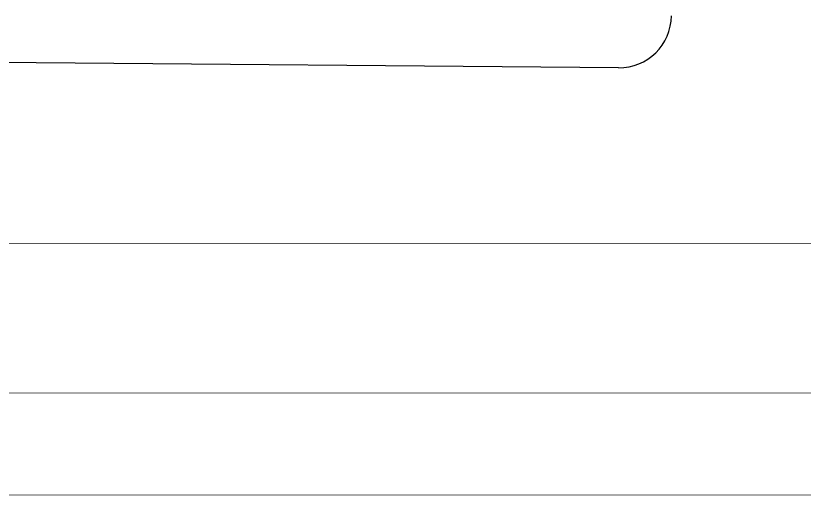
# Paper-space layout 'office1 floor1' of a CAD drawing. Header units: inches. Extents: x 0.3 to 10.8, y 1.4 to 4.2.
# Drawn here: x 2.8779 to 3.0025, y 1.9872 to 2.0642 of the extents above; entities that cross this region are included whole.
import ezdxf

# ---------------------------------------------------------------- set-up
doc = ezdxf.new("R2010")
doc.units = ezdxf.units.IN
doc.header["$MEASUREMENT"] = 0
doc.layers.get('0').update_dxf_attribs({"lineweight": 0})
doc.layers.add('WALL 1 100', color=250, linetype='Continuous', lineweight=9)
doc.layers.add('провода', color=1, linetype='Continuous', lineweight=5)

psp = doc.layouts.new('office1 floor1')

# ---------------------------------------------------------------- linework, layer by layer
at = {"color": 7, "linetype": 'ByBlock', "lineweight": -2}
psp.add_line((2.97314, 2.05592), (2.85315, 2.05692), dxfattribs=at)
psp.add_arc((2.97321, 2.06422), 0.0083, 269.5193, 359.5193, dxfattribs=at)
at = {"layer": 'WALL 1 100', "color": 0}
for p, q in [((0.31925, 2.0269), (5.31794, 2.02918)), ((0.27958, 1.98723), (5.31822, 1.98941))]:
    psp.add_line(p, q, dxfattribs=at)
at = {"layer": 'провода', "color": 1}
psp.add_line((3.73975, 2.00469), (0.29502, 2.00388), dxfattribs=at)

doc.saveas('drawing.dxf')
